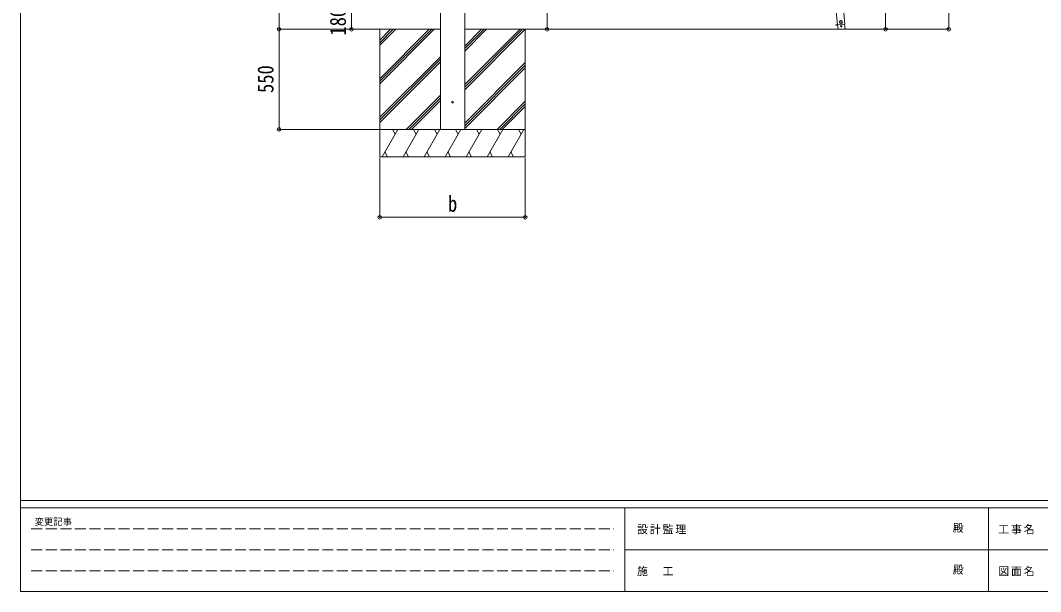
# Model space of a CAD drawing. Units: millimetres at full size. Extents: x -5590 to 5652, y -3902 to 3858.
# Drawn here: x -5590 to 18, y -3902 to -762 of the extents above; entities that cross this region are included whole.
import ezdxf
from ezdxf.enums import TextEntityAlignment as Align

# ---------------------------------------------------------------- set-up
doc = ezdxf.new("R2010")
doc.units = ezdxf.units.MM
doc.header["$LTSCALE"] = 20
doc.header["$PDMODE"] = 32
doc.header["$PDSIZE"] = 20
doc.linetypes.add('DASHED3', pattern=[4, 3, -1])
for name, color, linetype, lineweight in [('0-0_0', 7, 'Continuous', 9), ('0-1_本体', 4, 'Continuous', 9), ('0-2_部品', 7, 'Continuous', 9), ('0-A_寸法', 6, 'Continuous', 9), ('1-4_DIM2', 4, 'Continuous', 9), ('F-0_240', 7, 'Continuous', 9)]:
    doc.layers.add(name, color=color, linetype=linetype, lineweight=lineweight)
doc.styles.add('ＭＳ ゴシック', font='')
doc.styles.get('ＭＳ ゴシック').set_extended_font_data('MS Gothic')

msp = doc.modelspace()

# ---------------------------------------------------------------- linework, layer by layer
at = {"layer": '0-0_0'}
for p, q in [((-3281.96, -810.96), (-3632.24, -810.96)), ((-3614.96, -810.96), (-3614.96, -1510.96)), ((-3614.96, -1082.46), (-3343.46, -810.96)), ((-3614.96, -1096.6), (-3329.31, -810.96)), ((-3614.96, -1110.74), (-3315.17, -810.96)), ((-3614.96, -870.33), (-3555.59, -810.96)), ((-3614.96, -884.47), (-3541.45, -810.96)), ((-3614.96, -898.61), (-3527.3, -810.96)), ((-3147.96, -810.96), (-1138.61, -810.96)), ((-3147.96, -1143.22), (-2815.69, -810.96)), ((-3147.96, -1114.93), (-2843.98, -810.96)), ((-3147.96, -1129.08), (-2829.84, -810.96)), ((-3147.96, -931.09), (-3027.83, -810.96)), ((-3147.96, -916.95), (-3041.97, -810.96)), ((-3147.96, -902.8), (-3056.11, -810.96)), ((-2814.96, -810.96), (-2814.96, -1510.96)), ((-3614.96, -1294.59), (-3281.96, -961.59)), ((-3614.96, -1308.73), (-3281.96, -975.73)), ((-3614.96, -1322.87), (-3281.96, -989.88)), ((-3147.96, -1327.07), (-2814.96, -994.07)), ((-3147.96, -1341.21), (-2814.96, -1008.21)), ((-3147.96, -1355.35), (-2814.96, -1022.35)), ((-3469.19, -1360.96), (-3281.96, -1173.72)), ((-3455.05, -1360.96), (-3281.96, -1187.87)), ((-3440.91, -1360.96), (-3281.96, -1202.01)), ((-2969.72, -1360.96), (-2814.96, -1206.2)), ((-2955.57, -1360.96), (-2814.96, -1220.34)), ((-2941.43, -1360.96), (-2814.96, -1234.48)), ((-2814.96, -1360.96), (-3614.96, -1360.96)), ((-3602.26, -1510.96), (-3515.65, -1360.96)), ((-3530.65, -1386.94), (-3545.66, -1360.96)), ((-3486.79, -1510.96), (-3400.18, -1360.96)), ((-3415.18, -1386.94), (-3430.19, -1360.96)), ((-3371.32, -1510.96), (-3284.71, -1360.96)), ((-3299.71, -1386.94), (-3314.71, -1360.96)), ((-3255.84, -1510.96), (-3169.24, -1360.96)), ((-3184.24, -1386.94), (-3199.24, -1360.96)), ((-3140.37, -1510.96), (-3053.77, -1360.96)), ((-3068.77, -1386.94), (-3083.77, -1360.96)), ((-3024.9, -1510.96), (-2938.3, -1360.96)), ((-2968.3, -1360.96), (-2953.3, -1386.94)), ((-2909.43, -1510.96), (-2822.83, -1360.96)), ((-2852.83, -1360.96), (-2837.83, -1386.94)), ((-3614.96, -1510.96), (-2814.96, -1510.96)), ((-3587.26, -1484.98), (-3572.26, -1510.96)), ((-3471.79, -1484.98), (-3456.79, -1510.96)), ((-3356.32, -1484.98), (-3341.32, -1510.96)), ((-3240.85, -1484.98), (-3225.85, -1510.96)), ((-3125.38, -1484.98), (-3110.38, -1510.96)), ((-3009.91, -1484.98), (-2994.91, -1510.96)), ((-2894.44, -1484.98), (-2879.44, -1510.96))]:
    msp.add_line(p, q, dxfattribs=at)
at = {"layer": '0-1_本体'}
for p, q in [((-3281.96, 1065.93), (-3281.96, -1360.96)), ((-3147.96, 1102.04), (-3147.96, -1360.96))]:
    msp.add_line(p, q, dxfattribs=at)
at = {"layer": '0-2_部品', "color": 4}
msp.add_circle((-3214.96, -1210.96), 4.5, dxfattribs=at)
at = {"layer": '0-A_寸法'}
for p, q in [((-487.36, -810.96), (-487.36, 1487.6)), ((-834.47, -810.96), (-834.47, 1305.83)), ((-4168.8, 1081.44), (-4168.8, -810.96)), ((-2694.93, -810.96), (-2694.93, 989.02)), ((-3770.83, -630.07), (-3770.83, -810.96)), ((-4168.8, -810.96), (-3614.96, -810.96)), ((-4168.8, -1360.96), (-4168.8, -810.96)), ((-3770.83, -810.96), (-3337.21, -810.96)), ((-2694.93, -810.96), (-3132.59, -810.96)), ((-1116.28, -810.96), (-1138.61, -810.96)), ((-834.47, -810.96), (-1116.28, -810.96)), ((-487.36, -810.96), (-1036.29, -810.96)), ((-4168.8, -1360.96), (-3614.96, -1360.96)), ((-3614.96, -1844.28), (-3614.96, -1516.82)), ((-2814.96, -1844.28), (-2814.96, -1516.82)), ((-2814.96, -1844.28), (-3614.96, -1844.28))]:
    msp.add_line(p, q, dxfattribs=at)
for p in [(-4168.8, -810.96), (-3770.83, -810.96), (-2694.93, -810.96), (-834.47, -810.96), (-487.36, -810.96), (-4168.8, -1360.96), (-3614.96, -1844.28), (-2814.96, -1844.28)]:
    msp.add_point(p, dxfattribs=at)
at = {"layer": '1-4_DIM2'}
for p, q in [((-1099.51, -785.67), (-1140.97, -325.71)), ((-1058.7, -781.77), (-1100.13, -322.14)), ((-1058.7, -781.77), (-1099.54, -785.34)), ((-1099.53, -785.34), (-1058.7, -781.77)), ((-1057.62, -810.06), (-1060.08, -781.89)), ((-1116.28, -810.06), (-1036.29, -810.06)), ((-1116.28, -810.96), (-1116.28, -810.06)), ((-1098.11, -785.51), (-1107.97, -786.38)), ((-1107.97, -786.38), (-1098.11, -785.52)), ((-1107.97, -786.38), (-1107.8, -788.37)), ((-1097.94, -787.51), (-1107.8, -788.37)), ((-1098.14, -785.22), (-1095.96, -810.06)), ((-1036.29, -810.06), (-1036.29, -810.96))]:
    msp.add_line(p, q, dxfattribs=at)
msp.add_lwpolyline([(-1080.88, -763.45), (-1087.03, -767.76), (-1086.37, -775.24), (-1079.57, -778.41), (-1073.42, -774.1), (-1074.08, -766.63)], close=True, dxfattribs=at)
msp.add_lwpolyline([(-1107.97, -786.38), (-1107.8, -788.37), (-1097.94, -787.51)], dxfattribs=at)
for centre, radius in [((-1080.23, -770.93), 8.5), ((-1080.23, -770.93), 7.7), ((-1080.23, -770.93), 6.5), ((-1078.58, -794.15), 4)]:
    msp.add_circle(centre, radius, dxfattribs=at)
at = {"layer": 'F-0_240', "color": 5}
for p, q in [((-5590.3, 3858.23), (-5590.3, -3901.77)), ((-5590.3, -3401.77), (5369.7, -3401.77)), ((-5590.3, -3441.77), (3591.86, -3441.77)), ((-2268.14, -3441.77), (-2268.14, -3901.77)), ((-268.14, -3441.77), (-268.14, -3901.77)), ((-2268.14, -3671.77), (1831.86, -3671.77)), ((-5590.3, -3901.77), (5369.7, -3901.77))]:
    msp.add_line(p, q, dxfattribs=at)
at = {"layer": 'F-0_240', "color": 4, "linetype": 'DASHED3'}
for p, q in [((-5530.3, -3556.77), (-2328.14, -3556.77)), ((-5530.3, -3671.77), (-2328.14, -3671.77)), ((-5530.3, -3786.77), (-2328.14, -3786.77))]:
    msp.add_line(p, q, dxfattribs=at)

# ---------------------------------------------------------------- texts
at = {"layer": '0-A_寸法', "color": 7, "style": 'ＭＳ ゴシック', "width": 0.85}
for s, p in [('180.9', (-3774.83, -845.51)), ('550', (-4172.8, -1160.96))]:
    msp.add_text(s, height=87.98, rotation=90, dxfattribs=at).set_placement(p, align=Align.BOTTOM_LEFT)
msp.add_text('b', height=87.98, dxfattribs=at).set_placement((-3239.96, -1840.28), align=Align.BOTTOM_LEFT)
at = {"layer": 'F-0_240', "style": 'ＭＳ ゴシック'}
for s, height, p in [('変更記事', 36.66, (-5512.15, -3546.77)), ('殿', 43.99, (-465.28, -3586.77)), ('殿', 43.99, (-465.28, -3816.77))]:
    msp.add_text(s, height=height, dxfattribs=at).set_placement(p, align=Align.BOTTOM_LEFT)
at = {"layer": 'F-0_240', "char_height": 43.99, "attachment_point": 7, "style": 'ＭＳ ゴシック'}
for s, insert in [('\\T1.17;設計監理', (-2200.59, -3586.77)), ('\\T1.17;工事名', (-215.4, -3586.77)), ('\\T1.17;施\u3000工', (-2200.59, -3816.77)), ('\\T1.17;図面名', (-215.4, -3816.77))]:
    msp.add_mtext(s, dxfattribs=dict(at, insert=insert))

doc.saveas('drawing.dxf')
